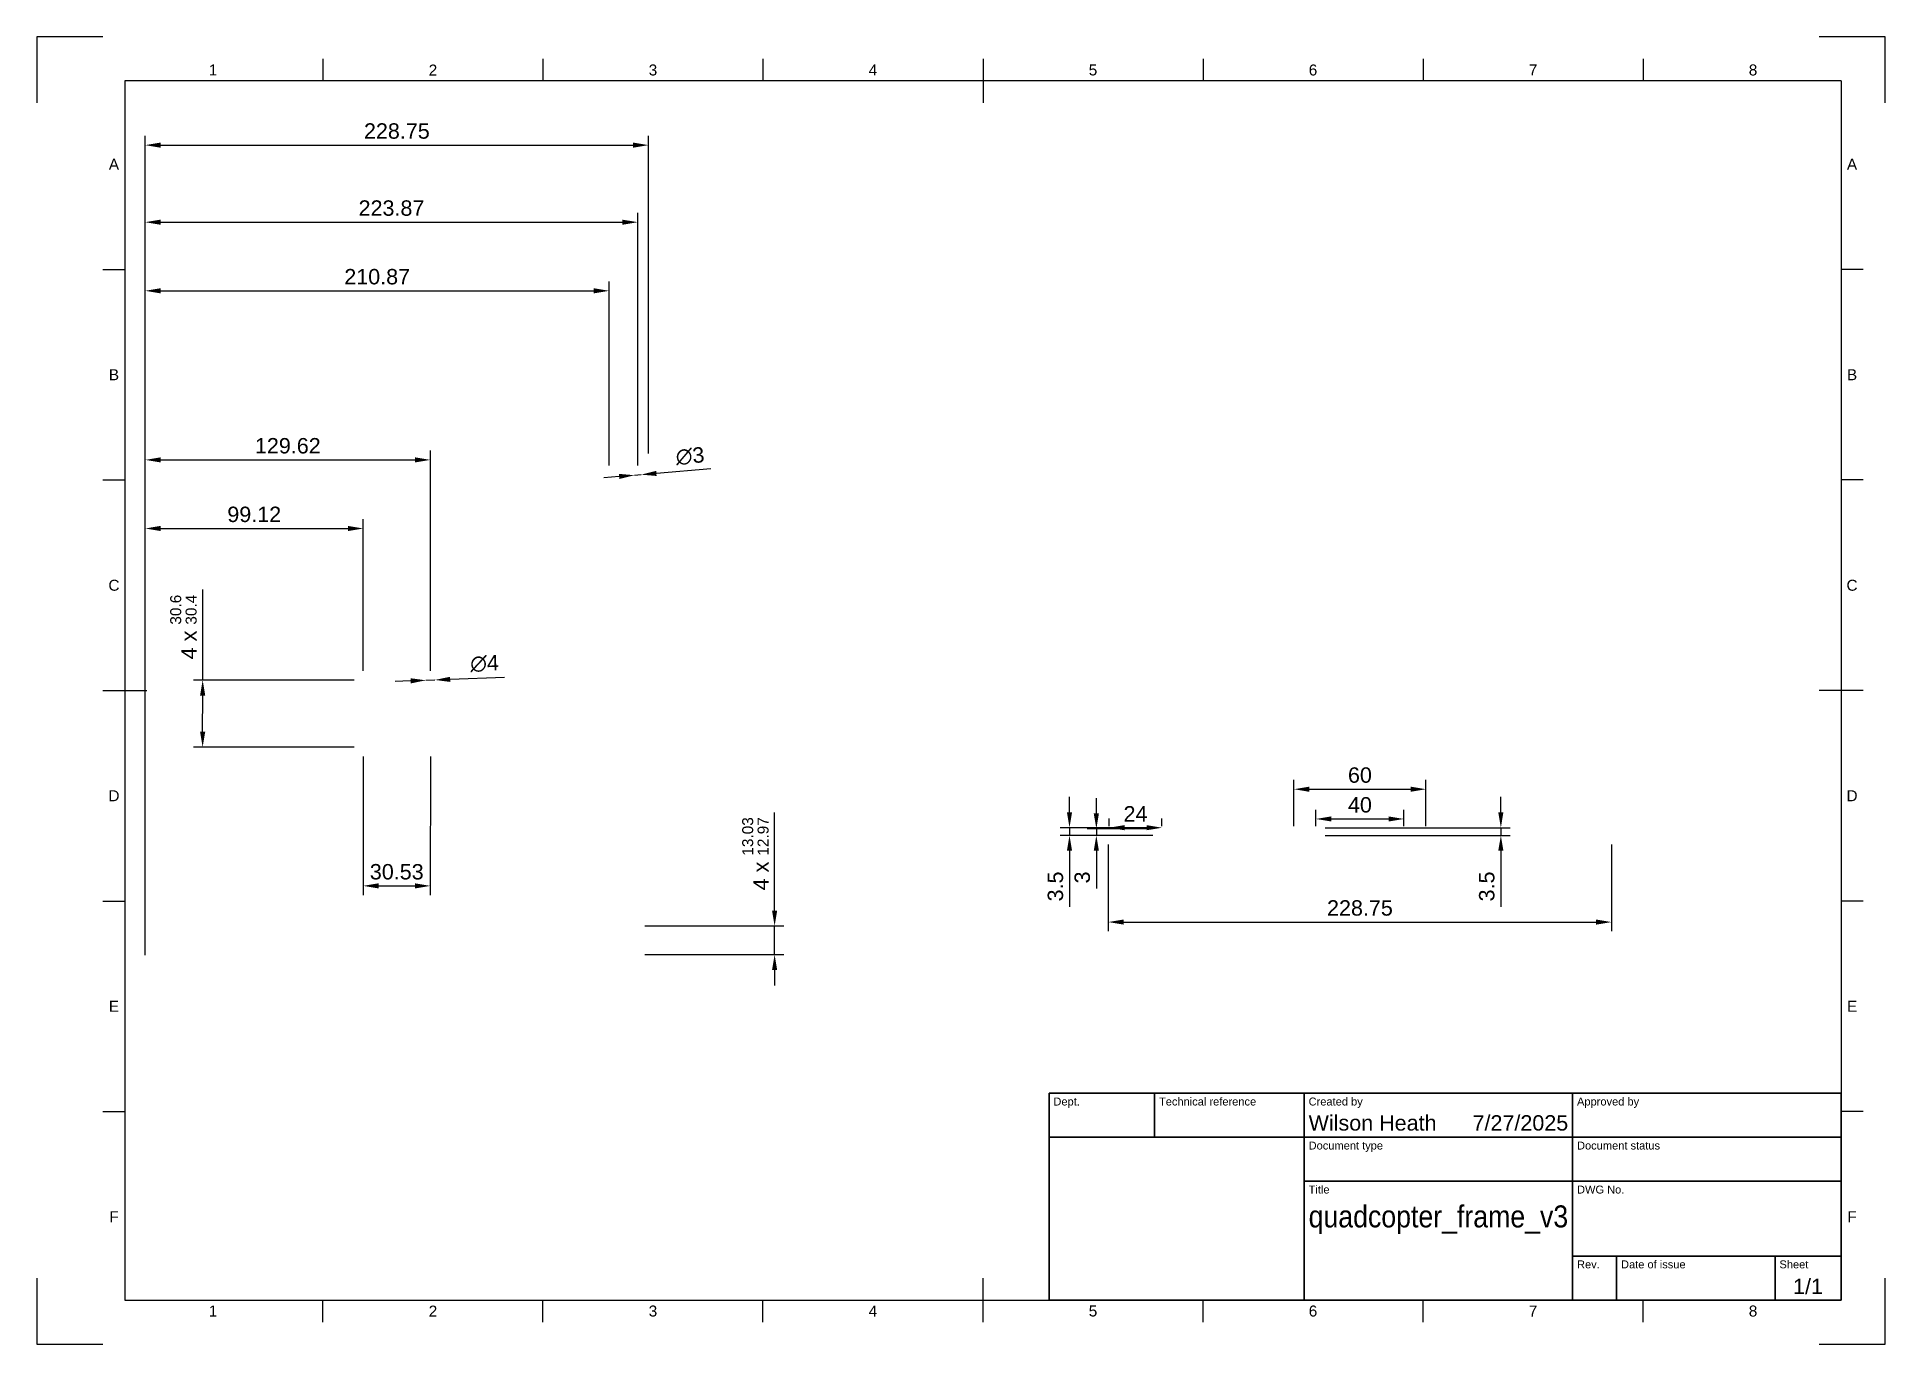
# Paper-space layout 'quadcopter_frame_v3' of a CAD drawing. Header units: millimetres. Extents: x 0 to 420, y 0 to 297.
import ezdxf
from ezdxf.enums import TextEntityAlignment as Align

# ---------------------------------------------------------------- set-up
doc = ezdxf.new("R2010")
doc.units = ezdxf.units.MM
doc.header["$LTSCALE"] = 0.75
for name, color, linetype, lineweight in [('BORDER', 7, 'Continuous', 25), ('FD_Dimensions', 7, 'Continuous', 25), ('TITLEBLOCK', 7, 'Continuous', 35)]:
    doc.layers.add(name, color=color, linetype=linetype, lineweight=lineweight)
doc.styles.add('FusionTitle', font='arial.ttf')
doc.styles.get("Standard").update_dxf_attribs({"font": 'arial.ttf'})
doc.dimstyles.new('Dim-ISO-25', dxfattribs={"dimtxt": 3.5, "dimasz": 3.5, "dimexe": 2.1, "dimexo": 2.1, "dimgap": 1.4, "dimtad": 1, "dimzin": 12, "dimdsep": 46, "dimtxsty": 'Standard', "dimcen": 0, "dimazin": 3, "dimtp": 0.1, "dimtm": 0.1, "dimtfac": 0.714286, "dimtmove": 0, "dimatfit": 3, "dimfxl": 1, "dimtzin": 12, "dimarcsym": 0})

# ---------------------------------------------------------------- blocks, each defined once
blk = doc.blocks.new('ISO_A3_SHEET')
at = {"layer": 'BORDER'}
for p, q in [((65, 292), (65, 287)), ((115, 292), (115, 287)), ((165, 292), (165, 287)), ((215, 292), (215, 282)), ((265, 292), (265, 287)), ((315, 292), (315, 287)), ((365, 292), (365, 287)), ((410, 287), (20, 287)), ((20, 287), (20, 10)), ((410, 287), (410, 10)), ((15, 244.16666), (20, 244.16666)), ((415, 244.16666), (410, 244.16666)), ((15, 196.33333), (20, 196.33333)), ((415, 196.33333), (410, 196.33333)), ((15, 148.5), (25, 148.5)), ((415, 148.5), (405, 148.5)), ((15, 100.66667), (20, 100.66667)), ((415, 100.66667), (410, 100.66667)), ((15, 52.83334), (20, 52.83334)), ((415, 52.83334), (410, 52.83334)), ((215, 5), (215, 15)), ((20, 10), (410, 10)), ((65, 5), (65, 10)), ((115, 5), (115, 10)), ((165, 5), (165, 10)), ((265, 5), (265, 10)), ((315, 5), (315, 10)), ((365, 5), (365, 10))]:
    blk.add_line(p, q, dxfattribs=at)
at = {"layer": 'Defpoints'}
for p, q in [((15, 297), (0, 297)), ((0, 297), (0, 282)), ((420, 297), (405, 297)), ((420, 282), (420, 297)), ((0, 15), (0, 0)), ((420, 0), (420, 15)), ((0, 0), (15, 0)), ((405, 0), (420, 0))]:
    blk.add_line(p, q, dxfattribs=at)
at = {"layer": 'BORDER', "style": 'FusionTitle'}
for s, p in [('1', (40, 289.5)), ('2', (90, 289.5)), ('3', (140, 289.5)), ('4', (190, 289.5)), ('5', (240, 289.5)), ('6', (290, 289.5)), ('7', (340, 289.5)), ('8', (390, 289.5)), ('A', (17.5, 268.08333)), ('A', (412.5, 268.08333)), ('B', (17.5, 220.25)), ('B', (412.5, 220.25)), ('C', (17.5, 172.41667)), ('C', (412.5, 172.41667)), ('D', (17.5, 124.58334)), ('D', (412.5, 124.58334)), ('E', (17.5, 76.75001)), ('E', (412.5, 76.75001)), ('F', (17.5, 28.91668)), ('F', (412.5, 28.91668)), ('1', (40, 7.5)), ('2', (90, 7.5)), ('3', (140, 7.5)), ('4', (190, 7.5)), ('5', (240, 7.5)), ('6', (290, 7.5)), ('7', (340, 7.5)), ('8', (390, 7.5))]:
    blk.add_text(s, height=2.5, dxfattribs=at).set_placement(p, align=Align.MIDDLE)
blk = doc.blocks.new('ISO_TITLEBLOCK')
at = {"layer": 'TITLEBLOCK'}
for p, q in [((0, 47), (-180, 47)), ((-180, 47), (-180, 0)), ((-156, 37), (-156, 47)), ((-122, 0), (-122, 47)), ((-61, 0), (-61, 47)), ((0, 0), (0, 47)), ((-180, 37), (0, 37)), ((-122, 27), (0, 27)), ((-61, 10), (0, 10)), ((-51, 0), (-51, 10)), ((-15, 0), (-15, 10)), ((-180, 0), (0, 0))]:
    blk.add_line(p, q, dxfattribs=at)
at = {"layer": 'TITLEBLOCK', "style": 'FusionTitle'}
for s, p in [('Dept.', (-179, 46)), ('Technical reference', (-155, 46)), ('Created by', (-121, 46)), ('Approved by', (-60, 46)), ('Document type', (-121, 36)), ('Document status', (-60, 36)), ('Title', (-121, 26)), ('DWG No.', (-60, 26)), ('Rev.', (-60, 9)), ('Date of issue', (-50, 9)), ('Sheet', (-14, 9))]:
    blk.add_text(s, height=1.8, dxfattribs=at).set_placement(p, align=Align.TOP_LEFT)
for tag, height, p in [('DEPT', 3.5, (-179, 42)), ('TECHNICAL_REFERENCE', 3.5, (-155, 42)), ('CREATED_BY', 3.5, (-121, 42)), ('APPROVED_BY', 3.5, (-60, 42)), ('DOCUMENT_TYPE', 3.5, (-121, 32)), ('DOCUMENT_STATUS', 3.5, (-60, 32)), ('TITLE_1', 5, (-121, 21.5)), ('TITLE_2', 5, (-121, 14)), ('TITLE_3', 5, (-121, 6.5)), ('DATE_OF_ISSUE', 3.5, (-50, 5))]:
    blk.add_attdef(tag, text='', height=height, dxfattribs=at).set_placement(p, align=Align.TOP_LEFT)
for tag, p in [('CREATED_DATE', (-62, 42)), ('APPROVED_DATE', (-0.99, 42))]:
    blk.add_attdef(tag, text='', height=3.5, dxfattribs=at).set_placement(p, align=Align.TOP_RIGHT)
for tag, height, p in [('DRAWING_NUMBER', 5, (-30.5, 19.75)), ('REV', 3.5, (-56, 4.85)), ('SHEET', 3.5, (-7.5, 4.85))]:
    blk.add_attdef(tag, text='', height=height, dxfattribs=at).set_placement(p, align=Align.TOP_CENTER)
blk = doc.blocks.new('*D23')
at = {"layer": 'Defpoints', "color": 0, "transparency": 16777216}
for p in [(138.97, 272.42), (138.97, 200.24), (24.6, 98.24)]:
    blk.add_point(p, dxfattribs=at)
at = {"layer": 'FD_Dimensions', "color": 0, "lineweight": -2, "transparency": 16777216}
for p, q in [((24.6, 100.34), (24.6, 274.52)), ((138.97, 202.34), (138.97, 274.52)), ((28.1, 272.42), (135.47, 272.42))]:
    blk.add_line(p, q, dxfattribs=at)
at = {"layer": 'FD_Dimensions', "color": 0, "transparency": 16777216}
for points in [[(28.1, 273.01), (28.1, 271.84), (24.6, 272.42)], [(135.47, 273.01), (135.47, 271.84), (138.97, 272.42)]]:
    blk.add_solid(points, dxfattribs=at)
at = {"layer": 'FD_Dimensions', "color": 0, "transparency": 16777216, "insert": (81.79, 275.61), "char_height": 3.5, "attachment_point": 5}
blk.add_mtext('228.75', dxfattribs=at)
blk = doc.blocks.new('*D27')
at = {"layer": 'Defpoints', "color": 0, "transparency": 16777216}
for p in [(136.54, 254.91), (136.54, 197.49), (24.6, 98.24)]:
    blk.add_point(p, dxfattribs=at)
at = {"layer": 'FD_Dimensions', "color": 0, "lineweight": -2, "transparency": 16777216}
for p, q in [((24.6, 100.34), (24.6, 257.01)), ((136.54, 199.59), (136.54, 257.01)), ((28.1, 254.91), (133.04, 254.91))]:
    blk.add_line(p, q, dxfattribs=at)
at = {"layer": 'FD_Dimensions', "color": 0, "transparency": 16777216}
for points in [[(28.1, 255.49), (28.1, 254.32), (24.6, 254.91)], [(133.04, 255.49), (133.04, 254.32), (136.54, 254.91)]]:
    blk.add_solid(points, dxfattribs=at)
at = {"layer": 'FD_Dimensions', "color": 0, "transparency": 16777216, "insert": (80.57, 258.1), "char_height": 3.5, "attachment_point": 5}
blk.add_mtext('223.87', dxfattribs=at)
blk = doc.blocks.new('*D29')
at = {"layer": 'Defpoints', "color": 0, "transparency": 16777216}
for p in [(130.04, 239.32), (130.04, 197.49), (24.6, 98.24)]:
    blk.add_point(p, dxfattribs=at)
at = {"layer": 'FD_Dimensions', "color": 0, "lineweight": -2, "transparency": 16777216}
for p, q in [((24.6, 100.34), (24.6, 241.42)), ((130.04, 199.59), (130.04, 241.42)), ((28.1, 239.32), (126.54, 239.32))]:
    blk.add_line(p, q, dxfattribs=at)
at = {"layer": 'FD_Dimensions', "color": 0, "transparency": 16777216}
for points in [[(28.1, 239.91), (28.1, 238.74), (24.6, 239.32)], [(126.54, 239.91), (126.54, 238.74), (130.04, 239.32)]]:
    blk.add_solid(points, dxfattribs=at)
at = {"layer": 'FD_Dimensions', "color": 0, "transparency": 16777216, "insert": (77.32, 242.51), "char_height": 3.5, "attachment_point": 5}
blk.add_mtext('210.87', dxfattribs=at)
blk = doc.blocks.new('*D30')
at = {"layer": 'Defpoints', "color": 0, "transparency": 16777216}
for p in [(89.41, 200.9), (89.41, 150.86), (24.6, 86.24)]:
    blk.add_point(p, dxfattribs=at)
at = {"layer": 'FD_Dimensions', "color": 0, "lineweight": -2, "transparency": 16777216}
for p, q in [((24.6, 88.34), (24.6, 203)), ((89.41, 152.96), (89.41, 203)), ((28.1, 200.9), (85.91, 200.9))]:
    blk.add_line(p, q, dxfattribs=at)
at = {"layer": 'FD_Dimensions', "color": 0, "transparency": 16777216}
for points in [[(28.1, 201.48), (28.1, 200.32), (24.6, 200.9)], [(85.91, 201.48), (85.91, 200.32), (89.41, 200.9)]]:
    blk.add_solid(points, dxfattribs=at)
at = {"layer": 'FD_Dimensions', "color": 0, "transparency": 16777216, "insert": (57.01, 204.09), "char_height": 3.5, "attachment_point": 5}
blk.add_mtext('129.62', dxfattribs=at)
blk = doc.blocks.new('*D32')
at = {"layer": 'Defpoints', "color": 0, "transparency": 16777216}
for p in [(74.16, 185.31), (74.16, 150.86), (24.6, 86.24)]:
    blk.add_point(p, dxfattribs=at)
at = {"layer": 'FD_Dimensions', "color": 0, "lineweight": -2, "transparency": 16777216}
for p, q in [((24.6, 88.34), (24.6, 187.41)), ((28.1, 185.31), (70.66, 185.31)), ((74.16, 152.96), (74.16, 187.41))]:
    blk.add_line(p, q, dxfattribs=at)
at = {"layer": 'FD_Dimensions', "color": 0, "transparency": 16777216}
for points in [[(28.1, 185.9), (28.1, 184.73), (24.6, 185.31)], [(70.66, 185.9), (70.66, 184.73), (74.16, 185.31)]]:
    blk.add_solid(points, dxfattribs=at)
at = {"layer": 'FD_Dimensions', "color": 0, "transparency": 16777216, "insert": (49.38, 188.5), "char_height": 3.5, "attachment_point": 5}
blk.add_mtext('99.12', dxfattribs=at)
blk = doc.blocks.new('*D34')
at = {"layer": 'Defpoints', "color": 0, "transparency": 16777216}
for p in [(136.04, 94.99), (167.64, 94.99), (136.04, 88.49)]:
    blk.add_point(p, dxfattribs=at)
at = {"layer": 'FD_Dimensions', "color": 0, "lineweight": -2, "transparency": 16777216}
for p, q in [((167.64, 98.49), (167.64, 120.81)), ((138.14, 94.99), (169.74, 94.99)), ((167.64, 88.49), (167.64, 94.99)), ((138.14, 88.49), (169.74, 88.49)), ((167.64, 84.99), (167.64, 81.49))]:
    blk.add_line(p, q, dxfattribs=at)
at = {"layer": 'FD_Dimensions', "color": 0, "transparency": 16777216}
for points in [[(167.06, 98.49), (168.22, 98.49), (167.64, 94.99)], [(167.06, 84.99), (168.22, 84.99), (167.64, 88.49)]]:
    blk.add_solid(points, dxfattribs=at)
at = {"layer": 'FD_Dimensions', "color": 0, "transparency": 16777216, "insert": (163.27, 111.4), "char_height": 3.5, "attachment_point": 5, "rotation": 90}
blk.add_mtext('4 x {\\H0.71429x;\\S13.03^ 12.97;}', dxfattribs=at)
blk = doc.blocks.new('*D35')
at = {"layer": 'Defpoints', "color": 0, "transparency": 16777216}
for p in [(74.16, 135.61), (89.43, 135.6), (89.4, 104.1)]:
    blk.add_point(p, dxfattribs=at)
at = {"layer": 'FD_Dimensions', "color": 0, "lineweight": -2, "transparency": 16777216}
for p, q in [((74.16, 133.51), (74.13, 102.01)), ((89.42, 133.5), (89.39, 102)), ((77.63, 104.11), (85.9, 104.1))]:
    blk.add_line(p, q, dxfattribs=at)
at = {"layer": 'FD_Dimensions', "color": 0, "transparency": 16777216}
for points in [[(77.63, 104.69), (77.63, 103.52), (74.13, 104.11)], [(85.9, 104.68), (85.9, 103.52), (89.4, 104.1)]]:
    blk.add_solid(points, dxfattribs=at)
at = {"layer": 'FD_Dimensions', "color": 0, "transparency": 16777216, "insert": (81.77, 107.29), "char_height": 3.5, "attachment_point": 5, "rotation": 359.9477}
blk.add_mtext('30.53', dxfattribs=at)
blk = doc.blocks.new('*D38')
at = {"layer": 'Defpoints', "color": 0, "transparency": 16777216}
for p in [(243.47, 115.57), (357.84, 115.57), (357.84, 95.88)]:
    blk.add_point(p, dxfattribs=at)
at = {"layer": 'FD_Dimensions', "color": 0, "lineweight": -2, "transparency": 16777216}
for p, q in [((243.47, 113.47), (243.47, 93.78)), ((357.84, 113.47), (357.84, 93.78)), ((246.97, 95.88), (354.34, 95.88))]:
    blk.add_line(p, q, dxfattribs=at)
at = {"layer": 'FD_Dimensions', "color": 0, "transparency": 16777216}
for points in [[(246.97, 96.46), (246.97, 95.3), (243.47, 95.88)], [(354.34, 96.46), (354.34, 95.3), (357.84, 95.88)]]:
    blk.add_solid(points, dxfattribs=at)
at = {"layer": 'FD_Dimensions', "color": 0, "transparency": 16777216, "insert": (300.66, 99.07), "char_height": 3.5, "attachment_point": 5}
blk.add_mtext('228.75', dxfattribs=at)
blk = doc.blocks.new('*D237')
at = {"layer": 'Defpoints', "color": 0, "transparency": 16777216}
for p in [(243.66, 115.57), (255.66, 117.32), (255.66, 115.57)]:
    blk.add_point(p, dxfattribs=at)
at = {"layer": 'FD_Dimensions', "color": 0, "lineweight": -2, "transparency": 16777216}
for p, q in [((243.66, 117.67), (243.66, 119.42)), ((255.66, 117.67), (255.66, 119.42)), ((247.16, 117.32), (252.16, 117.32))]:
    blk.add_line(p, q, dxfattribs=at)
at = {"layer": 'FD_Dimensions', "color": 0, "transparency": 16777216}
for points in [[(247.16, 117.91), (247.16, 116.74), (243.66, 117.32)], [(252.16, 117.91), (252.16, 116.74), (255.66, 117.32)]]:
    blk.add_solid(points, dxfattribs=at)
at = {"layer": 'FD_Dimensions', "color": 0, "transparency": 16777216, "insert": (249.66, 120.48), "char_height": 3.5, "attachment_point": 5}
blk.add_mtext('24', dxfattribs=at)
blk = doc.blocks.new('*D241')
at = {"layer": 'Defpoints', "color": 0, "transparency": 16777216}
for p in [(310.66, 119.31), (290.66, 115.57), (310.66, 115.57)]:
    blk.add_point(p, dxfattribs=at)
at = {"layer": 'FD_Dimensions', "color": 0, "lineweight": -2, "transparency": 16777216}
for p, q in [((290.66, 117.67), (290.66, 121.41)), ((294.16, 119.31), (307.16, 119.31)), ((310.66, 117.67), (310.66, 121.41))]:
    blk.add_line(p, q, dxfattribs=at)
at = {"layer": 'FD_Dimensions', "color": 0, "transparency": 16777216}
for points in [[(294.16, 119.89), (294.16, 118.73), (290.66, 119.31)], [(307.16, 119.89), (307.16, 118.73), (310.66, 119.31)]]:
    blk.add_solid(points, dxfattribs=at)
at = {"layer": 'FD_Dimensions', "color": 0, "transparency": 16777216, "insert": (300.66, 122.5), "char_height": 3.5, "attachment_point": 5}
blk.add_mtext('40', dxfattribs=at)
blk = doc.blocks.new('*D242')
at = {"layer": 'Defpoints', "color": 0, "transparency": 16777216}
for p in [(315.66, 126.07), (285.66, 115.57), (315.66, 115.57)]:
    blk.add_point(p, dxfattribs=at)
at = {"layer": 'FD_Dimensions', "color": 0, "lineweight": -2, "transparency": 16777216}
for p, q in [((285.66, 117.67), (285.66, 128.17)), ((289.16, 126.07), (312.16, 126.07)), ((315.66, 117.67), (315.66, 128.17))]:
    blk.add_line(p, q, dxfattribs=at)
at = {"layer": 'FD_Dimensions', "color": 0, "transparency": 16777216}
for points in [[(289.16, 126.65), (289.16, 125.48), (285.66, 126.07)], [(312.16, 126.65), (312.16, 125.48), (315.66, 126.07)]]:
    blk.add_solid(points, dxfattribs=at)
at = {"layer": 'FD_Dimensions', "color": 0, "transparency": 16777216, "insert": (300.66, 129.26), "char_height": 3.5, "attachment_point": 5}
blk.add_mtext('60', dxfattribs=at)
blk = doc.blocks.new('*D244')
at = {"layer": 'Defpoints', "color": 0, "transparency": 16777216}
for p in [(37.66, 150.86), (74.16, 150.86), (74.16, 135.61)]:
    blk.add_point(p, dxfattribs=at)
at = {"layer": 'FD_Dimensions', "color": 0, "lineweight": -2, "transparency": 16777216}
for p, q in [((37.66, 150.86), (37.66, 171.47)), ((72.06, 150.86), (35.56, 150.86)), ((37.65, 139.11), (37.66, 147.36)), ((72.06, 135.61), (35.55, 135.61))]:
    blk.add_line(p, q, dxfattribs=at)
at = {"layer": 'FD_Dimensions', "color": 0, "transparency": 16777216}
for points in [[(37.07, 147.36), (38.24, 147.36), (37.66, 150.86)], [(37.07, 139.11), (38.24, 139.11), (37.65, 135.61)]]:
    blk.add_solid(points, dxfattribs=at)
at = {"layer": 'FD_Dimensions', "color": 0, "transparency": 16777216, "insert": (33.28, 162.92), "char_height": 3.5, "attachment_point": 5, "rotation": 89.9989}
blk.add_mtext('4 x {\\H0.71429x;\\S30.6^ 30.4;}', dxfattribs=at)
blk = doc.blocks.new('*D245')
at = {"layer": 'Defpoints', "color": 0, "transparency": 16777216}
for p in [(234.66, 115.57), (255.66, 117.32), (255.66, 115.57)]:
    blk.add_point(p, dxfattribs=at)
at = {"layer": 'FD_Dimensions', "color": 0, "lineweight": -2, "transparency": 16777216}
for p, q in [((234.66, 120.82), (234.66, 124.32)), ((253.56, 117.32), (232.56, 117.32)), ((253.56, 115.57), (232.56, 115.57)), ((234.66, 117.32), (234.66, 115.57)), ((234.66, 112.07), (234.66, 99.37))]:
    blk.add_line(p, q, dxfattribs=at)
at = {"layer": 'FD_Dimensions', "color": 0, "transparency": 16777216}
for points in [[(234.07, 120.82), (235.24, 120.82), (234.66, 117.32)], [(234.07, 112.07), (235.24, 112.07), (234.66, 115.57)]]:
    blk.add_solid(points, dxfattribs=at)
at = {"layer": 'FD_Dimensions', "color": 0, "transparency": 16777216, "insert": (231.47, 103.97), "char_height": 3.5, "attachment_point": 5, "rotation": 90}
blk.add_mtext('3.5', dxfattribs=at)
blk = doc.blocks.new('*D246')
at = {"layer": 'Defpoints', "color": 0, "transparency": 16777216}
for p in [(240.76, 115.57), (255.66, 117.07), (255.66, 115.57)]:
    blk.add_point(p, dxfattribs=at)
at = {"layer": 'FD_Dimensions', "color": 0, "lineweight": -2, "transparency": 16777216}
for p, q in [((240.76, 120.57), (240.76, 124.07)), ((253.56, 117.07), (238.66, 117.07)), ((253.56, 115.57), (238.66, 115.57)), ((240.76, 117.07), (240.76, 115.57)), ((240.76, 112.07), (240.76, 103.48))]:
    blk.add_line(p, q, dxfattribs=at)
at = {"layer": 'FD_Dimensions', "color": 0, "transparency": 16777216}
for points in [[(240.17, 120.57), (241.34, 120.57), (240.76, 117.07)], [(240.17, 112.07), (241.34, 112.07), (240.76, 115.57)]]:
    blk.add_solid(points, dxfattribs=at)
at = {"layer": 'FD_Dimensions', "color": 0, "transparency": 16777216, "insert": (237.57, 106.02), "char_height": 3.5, "attachment_point": 5, "rotation": 90}
blk.add_mtext('3', dxfattribs=at)
blk = doc.blocks.new('*D247')
at = {"layer": 'Defpoints', "color": 0, "transparency": 16777216}
for p in [(290.66, 115.57), (290.69, 117.32), (332.69, 115.57)]:
    blk.add_point(p, dxfattribs=at)
at = {"layer": 'FD_Dimensions', "color": 0, "lineweight": -2, "transparency": 16777216}
for p, q in [((332.69, 120.82), (332.69, 124.32)), ((292.76, 115.57), (334.79, 115.57)), ((292.79, 117.32), (334.79, 117.32)), ((332.69, 117.32), (332.69, 115.57)), ((332.69, 112.07), (332.69, 99.37))]:
    blk.add_line(p, q, dxfattribs=at)
at = {"layer": 'FD_Dimensions', "color": 0, "transparency": 16777216}
for points in [[(332.1, 120.82), (333.27, 120.82), (332.69, 117.32)], [(332.1, 112.07), (333.27, 112.07), (332.69, 115.57)]]:
    blk.add_solid(points, dxfattribs=at)
at = {"layer": 'FD_Dimensions', "color": 0, "transparency": 16777216, "insert": (329.5, 103.97), "char_height": 3.5, "attachment_point": 5, "rotation": 90}
blk.add_mtext('3.5', dxfattribs=at)
blk = doc.blocks.new('*D249')
at = {"layer": 'Defpoints', "color": 0, "transparency": 16777216}
for p in [(135.79, 197.42), (137.28, 197.55)]:
    blk.add_point(p, dxfattribs=at)
at = {"layer": 'FD_Dimensions', "color": 0, "lineweight": -2, "transparency": 16777216}
for p, q in [((135.79, 197.42), (137.28, 197.55)), ((153.13, 198.84), (140.77, 197.83)), ((132.3, 197.14), (128.81, 196.85))]:
    blk.add_line(p, q, dxfattribs=at)
at = {"layer": 'FD_Dimensions', "color": 0, "transparency": 16777216}
for points in [[(132.25, 197.72), (132.35, 196.56), (135.79, 197.42)], [(140.72, 198.41), (140.82, 197.25), (137.28, 197.55)]]:
    blk.add_solid(points, dxfattribs=at)
at = {"layer": 'FD_Dimensions', "color": 0, "transparency": 16777216, "insert": (148.43, 201.75), "char_height": 3.5, "attachment_point": 5, "rotation": 4.6762}
blk.add_mtext('∅3', dxfattribs=at)
blk = doc.blocks.new('*D250')
at = {"layer": 'Defpoints', "color": 0, "transparency": 16777216}
for p in [(88.41, 150.82), (90.41, 150.9)]:
    blk.add_point(p, dxfattribs=at)
at = {"layer": 'FD_Dimensions', "color": 0, "lineweight": -2, "transparency": 16777216}
for p, q in [((106.29, 151.49), (93.91, 151.03)), ((84.91, 150.69), (81.42, 150.56)), ((88.41, 150.82), (90.41, 150.9))]:
    blk.add_line(p, q, dxfattribs=at)
at = {"layer": 'FD_Dimensions', "color": 0, "transparency": 16777216}
for points in [[(84.89, 151.28), (84.94, 150.11), (88.41, 150.82)], [(93.89, 151.61), (93.93, 150.45), (90.41, 150.9)]]:
    blk.add_solid(points, dxfattribs=at)
at = {"layer": 'FD_Dimensions', "color": 0, "transparency": 16777216, "insert": (101.72, 154.61), "char_height": 3.5, "attachment_point": 5, "rotation": 2.1319}
blk.add_mtext('∅4', dxfattribs=at)

psp = doc.layouts.new('quadcopter_frame_v3')

# ---------------------------------------------------------------- block references
at = {"layer": 'BORDER'}
psp.add_blockref('ISO_A3_SHEET', (0, 0), dxfattribs=at)
at = {"layer": 'TITLEBLOCK'}
ref = psp.add_blockref('ISO_TITLEBLOCK', (410, 10), dxfattribs=at)
ref.add_attrib('CREATED_DATE', '7/27/2025', dxfattribs={"height": 3.5, "style": 'FusionTitle'}).set_placement((348, 52), align=Align.TOP_RIGHT)
ref.add_attrib('SHEET', '1/1', dxfattribs={"height": 3.5, "style": 'FusionTitle'}).set_placement((402.5, 14.85), align=Align.TOP_CENTER)
ref.add_attrib('TITLE_1', 'quadcopter_frame_v3', dxfattribs={"height": 5, "style": 'FusionTitle', "width": 0.868202}).set_placement((289, 31.5), align=Align.TOP_LEFT)
ref.add_attrib('CREATED_BY', 'Wilson Heath', dxfattribs={"height": 3.5, "style": 'FusionTitle'}).set_placement((289, 52), align=Align.TOP_LEFT)

# ---------------------------------------------------------------- dimensions: what is measured, and where the dimension line sits
at = {"layer": 'FD_Dimensions'}
for base, p1, p2, picture, middle in [((138.9728, 272.4235), (24.6001, 98.236), (138.9728, 200.236), '*D23', (81.7864, 275.6105)), ((136.5364, 254.9079), (24.6001, 98.236), (136.5364, 197.486), '*D27', (80.5683, 258.0961)), ((130.0364, 239.322), (24.6001, 98.236), (130.0364, 197.486), '*D29', (77.3183, 242.509)), ((89.4117, 200.9004), (24.6001, 86.236), (89.4117, 150.8613), '*D30', (57.0059, 204.0874)), ((74.1614, 185.3142), (24.6001, 86.236), (74.1614, 150.861), '*D32', (49.3808, 188.5012)), ((357.8416, 95.8806), (243.469, 115.5681), (357.8416, 115.5681), '*D38', (300.6553, 99.0676))]:
    dim = psp.add_linear_dim(base=base, p1=p1, p2=p2, dimstyle='Dim-ISO-25', override={"dimlfac": -2}, dxfattribs=at)
    dim.commit()
    dim.dimension.update_dxf_attribs({"geometry": picture, "text_midpoint": middle})
dim = psp.add_diameter_dim_2p(p1=(135.7889, 197.4249), p2=(137.2839, 197.5472), dimstyle='Dim-ISO-25', override={"dimlfac": -2}, dxfattribs=at)
dim.commit()
dim.dimension.update_dxf_attribs({"geometry": '*D249', "text_midpoint": (148.697, 198.4807), "dimtype": 163})
for p1, p2, distance, override, picture, middle in [((74.1611, 135.6107), (74.1614, 150.861), 36.5062, {"dimgap": 1.4, "dimlfac": -2, "dimclrd": 0, "dimclre": 0, "dimtol": 0, "dimlim": 1, "dimtm": 0.1}, '*D244', (33.283, 162.9165)), ((136.0364, 88.486), (136.0364, 94.986), -31.6037, {"dimlfac": -2, "dimlim": 1, "dimtp": 0.03, "dimtm": 0.03}, '*D34', (163.2686, 111.3959))]:
    dim = psp.add_aligned_dim(p1=p1, p2=p2, distance=distance, text='4 x {<>}', dimstyle='Dim-ISO-25', override=override, dxfattribs=at)
    dim.commit()
    dim.dimension.update_dxf_attribs({"geometry": picture, "text_midpoint": middle})
dim = psp.add_diameter_dim_2p(p1=(88.4124, 150.8241), p2=(90.411, 150.8985), dimstyle='Dim-ISO-25', override={"dimlfac": -2, "dimclrd": 0, "dimclre": 0}, dxfattribs=at)
dim.commit()
dim.dimension.update_dxf_attribs({"geometry": '*D250', "text_midpoint": (101.8471, 151.3243)})
for p1, p2, distance, picture, middle in [((74.1611, 135.6107), (89.4256, 135.5968), -31.5, '*D35', (81.7675, 107.292)), ((285.6553, 115.5681), (315.6553, 115.5681), 10.5, '*D242', (300.6553, 129.2551)), ((255.6553, 117.3181), (255.6553, 115.5681), -21, '*D245', (231.4671, 103.9701)), ((255.6553, 117.0681), (255.6553, 115.5681), -14.9001, '*D246', (237.567, 106.0221)), ((243.6553, 115.5681), (255.6553, 115.5681), 1.7555, '*D237', (249.6553, 120.4808)), ((290.6553, 115.5681), (310.6553, 115.5681), 3.7403, '*D241', (300.6553, 122.4955))]:
    dim = psp.add_aligned_dim(p1=p1, p2=p2, distance=distance, dimstyle='Dim-ISO-25', override={"dimlfac": -2, "dimclrd": 0, "dimclre": 0}, dxfattribs=at)
    dim.commit()
    dim.dimension.update_dxf_attribs({"geometry": picture, "text_midpoint": middle})
dim = psp.add_linear_dim(base=(332.6858, 115.5681), p1=(290.6858, 117.3181), p2=(290.6553, 115.5681), angle=90, dimstyle='Dim-ISO-25', override={"dimlfac": -2, "dimclrd": 0, "dimclre": 0}, dxfattribs=at)
dim.commit()
dim.dimension.update_dxf_attribs({"geometry": '*D247', "text_midpoint": (329.4976, 103.9701)})

doc.saveas('drawing.dxf')
